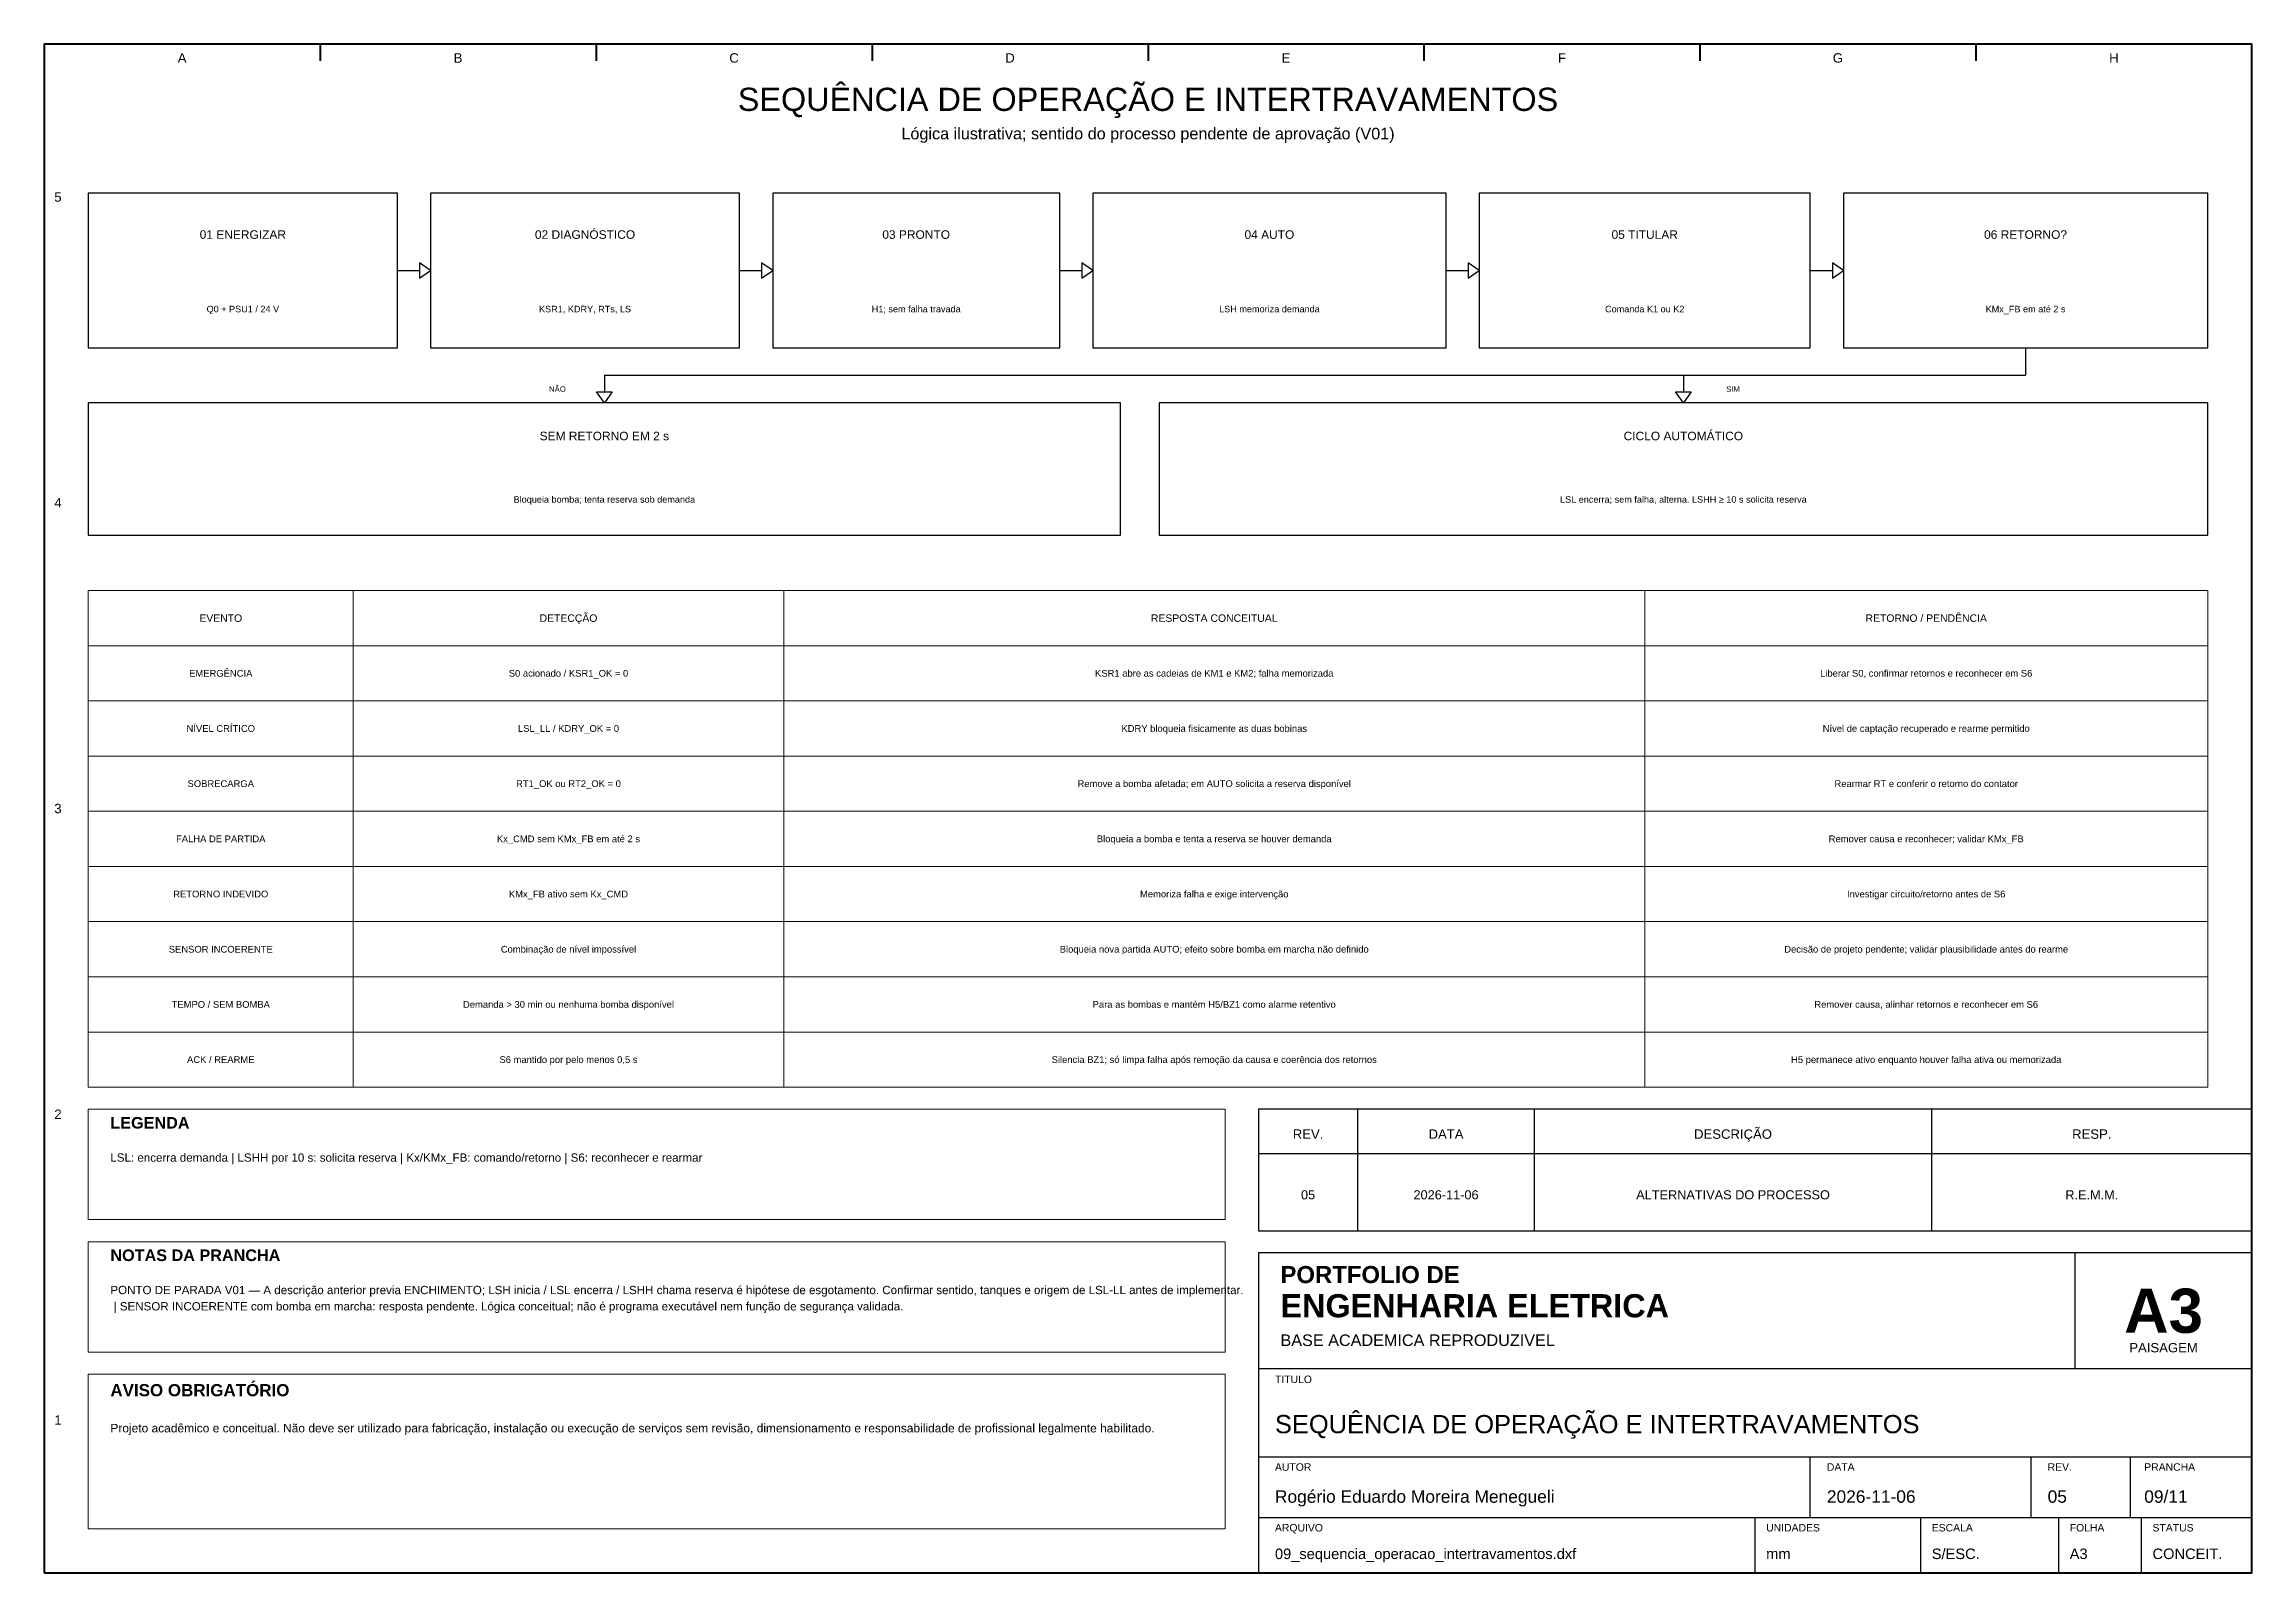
# Model space of a CAD drawing. Header units: millimetres. Extents: x 10 to 410, y 10 to 287.
import ezdxf
from ezdxf.enums import TextEntityAlignment as Align

# ---------------------------------------------------------------- set-up
doc = ezdxf.new("R2010")
doc.units = ezdxf.units.MM
for name, color, linetype, lineweight in [('00_MOLDURA', 7, 'CONTINUOUS', 50), ('01_CARIMBO', 7, 'CONTINUOUS', 25), ('02_TEXTO', 7, 'CONTINUOUS', 18), ('06_COMANDO', 94, 'CONTINUOUS', 25), ('07_INSTRUMENTACAO', 202, 'CONTINUOUS', 25), ('12_LEGENDA', 7, 'CONTINUOUS', 18), ('13_NOTAS', 7, 'CONTINUOUS', 18)]:
    doc.layers.add(name, color=color, linetype=linetype, lineweight=lineweight)
doc.styles.add('PORTFOLIO_TEXTO', font='arial.ttf')
doc.styles.add('PORTFOLIO_TITULO', font='arialbd.ttf', dxfattribs={"width": 0.92})

# ---------------------------------------------------------------- blocks, each defined once
blk = doc.blocks.new('CARIMBO_A3')
at = {"layer": '01_CARIMBO'}
for p, q in [((148, 37), (148, 58)), ((0, 37), (180, 37)), ((0, 21), (180, 21)), ((100, 10), (100, 21)), ((140, 10), (140, 21)), ((158, 10), (158, 21)), ((0, 10), (180, 10)), ((90, 0), (90, 10)), ((120, 0), (120, 10)), ((145, 0), (145, 10)), ((160, 0), (160, 10))]:
    blk.add_line(p, q, dxfattribs=at)
blk.add_lwpolyline([(0, 0), (180, 0), (180, 58), (0, 58)], close=True, dxfattribs=at)
at = {"layer": '01_CARIMBO', "style": 'PORTFOLIO_TEXTO'}
for s, p in [('TITULO', (3, 34.4)), ('AUTOR', (3, 18.5)), ('DATA', (103, 18.5)), ('REV.', (143, 18.5)), ('PRANCHA', (160.5, 18.5)), ('ARQUIVO', (3, 7.5)), ('UNIDADES', (92, 7.5)), ('ESCALA', (122, 7.5)), ('FOLHA', (147, 7.5)), ('STATUS', (162, 7.5))]:
    blk.add_text(s, height=1.35, dxfattribs=at).set_placement(p)
at = {"layer": '02_TEXTO'}
for s, height, style, p in [('PORTFOLIO DE', 3.1, 'PORTFOLIO_TITULO', (4, 52.5)), ('ENGENHARIA ELETRICA', 4.2, 'PORTFOLIO_TITULO', (4, 46.3)), ('BASE ACADEMICA REPRODUZIVEL', 2.1, 'PORTFOLIO_TEXTO', (4, 41.1))]:
    blk.add_text(s, height=height, dxfattribs=dict(at, style=style)).set_placement(p)
for s, height, style, p in [('A3', 8, 'PORTFOLIO_TITULO', (164, 47.5)), ('PAISAGEM', 1.7, 'PORTFOLIO_TEXTO', (164, 40.8))]:
    blk.add_text(s, height=height, dxfattribs=dict(at, style=style)).set_placement(p, align=Align.MIDDLE_CENTER)
at = {"layer": '02_TEXTO', "style": 'PORTFOLIO_TEXTO'}
for tag, p, height in [('TITULO', (3, 25.3), 3.3), ('AUTOR', (3, 12.7), 2.25), ('DATA', (103, 12.7), 2.25), ('REVISAO', (143, 12.7), 2.25), ('PRANCHA', (160.5, 12.7), 2.25), ('ARQUIVO', (3, 2.5), 1.9), ('UNIDADES', (92, 2.5), 1.9), ('ESCALA', (122, 2.5), 1.9), ('FOLHA', (147, 2.5), 1.9), ('STATUS', (162, 2.5), 1.9)]:
    blk.add_attdef(tag, p, '', height=height, dxfattribs=at)

msp = doc.modelspace()

# ---------------------------------------------------------------- linework, layer by layer
at = {"layer": '00_MOLDURA'}
for p, q in [((60, 287), (60, 284)), ((110, 287), (110, 284)), ((160, 287), (160, 284)), ((210, 287), (210, 284)), ((260, 287), (260, 284)), ((310, 287), (310, 284)), ((360, 287), (360, 284))]:
    msp.add_line(p, q, dxfattribs=at)
msp.add_lwpolyline([(10, 10), (410, 10), (410, 287), (10, 287)], close=True, dxfattribs=at)
at = {"layer": '01_CARIMBO'}
for p, q in [((248, 72), (248, 94)), ((280, 72), (280, 94)), ((352, 72), (352, 94)), ((230, 86), (410, 86))]:
    msp.add_line(p, q, dxfattribs=at)
msp.add_lwpolyline([(230, 72), (410, 72), (410, 94), (230, 94)], close=True, dxfattribs=at)
at = {"layer": '06_COMANDO'}
for p, q in [((74, 246), (78, 246)), ((136, 246), (140, 246)), ((194, 246), (198, 246)), ((264, 246), (268, 246)), ((330, 246), (334, 246)), ((369, 232), (369, 227)), ((111.5, 227), (369, 227)), ((111.5, 227), (111.5, 224)), ((307, 227), (307, 224))]:
    msp.add_line(p, q, dxfattribs=at)
for points in [[(18, 232), (74, 232), (74, 260), (18, 260)], [(80, 232), (136, 232), (136, 260), (80, 260)], [(142, 232), (194, 232), (194, 260), (142, 260)], [(200, 232), (264, 232), (264, 260), (200, 260)], [(270, 232), (330, 232), (330, 260), (270, 260)], [(336, 232), (402, 232), (402, 260), (336, 260)], [(80, 246), (78, 247.4), (78, 244.6)], [(142, 246), (140, 247.4), (140, 244.6)], [(200, 246), (198, 247.4), (198, 244.6)], [(270, 246), (268, 247.4), (268, 244.6)], [(336, 246), (334, 247.4), (334, 244.6)], [(111.5, 222), (110.1, 224), (112.9, 224)], [(307, 222), (305.6, 224), (308.4, 224)], [(18, 198), (205, 198), (205, 222), (18, 222)]]:
    msp.add_lwpolyline(points, close=True, dxfattribs=at)
at = {"layer": '07_INSTRUMENTACAO'}
msp.add_lwpolyline([(212, 198), (402, 198), (402, 222), (212, 222)], close=True, dxfattribs=at)
at = {"layer": '12_LEGENDA'}
for p, q in [((66, 98), (66, 188)), ((144, 98), (144, 188)), ((300, 98), (300, 188)), ((18, 178), (402, 178)), ((18, 168), (402, 168)), ((18, 158), (402, 158)), ((18, 148), (402, 148)), ((18, 138), (402, 138)), ((18, 128), (402, 128)), ((18, 118), (402, 118)), ((18, 108), (402, 108))]:
    msp.add_line(p, q, dxfattribs=at)
for points in [[(18, 98), (402, 98), (402, 188), (18, 188)], [(18, 74), (224, 74), (224, 94), (18, 94)]]:
    msp.add_lwpolyline(points, close=True, dxfattribs=at)
at = {"layer": '13_NOTAS'}
for points in [[(18, 50), (224, 50), (224, 70), (18, 70)], [(18, 18), (224, 18), (224, 46), (18, 46)]]:
    msp.add_lwpolyline(points, close=True, dxfattribs=at)

# ---------------------------------------------------------------- block references
at = {"layer": '01_CARIMBO'}
msp.add_blockref('CARIMBO_A3', (230, 10), dxfattribs=at).add_auto_attribs({'TITULO': 'SEQUÊNCIA DE OPERAÇÃO E INTERTRAVAMENTOS', 'AUTOR': 'Rogério Eduardo Moreira Menegueli', 'DATA': '2026-11-06', 'REVISAO': '05', 'PRANCHA': '09/11', 'ARQUIVO': '09_sequencia_operacao_intertravamentos.dxf', 'UNIDADES': 'mm', 'ESCALA': 'S/ESC.', 'FOLHA': 'A3', 'STATUS': 'CONCEIT.'})

# ---------------------------------------------------------------- texts
at = {"layer": '00_MOLDURA', "style": 'PORTFOLIO_TEXTO'}
for s, p in [('A', (35, 284.5)), ('B', (85, 284.5)), ('C', (135, 284.5)), ('D', (185, 284.5)), ('E', (235, 284.5)), ('F', (285, 284.5)), ('G', (335, 284.5)), ('H', (385, 284.5)), ('5', (12.5, 259.3)), ('4', (12.5, 203.9)), ('3', (12.5, 148.5)), ('2', (12.5, 93.1)), ('1', (12.5, 37.7))]:
    msp.add_text(s, height=1.7, dxfattribs=at).set_placement(p, align=Align.MIDDLE_CENTER)
at = {"layer": '01_CARIMBO', "style": 'PORTFOLIO_TEXTO'}
for s, p in [('REV.', (239, 89.5)), ('DATA', (264, 89.5)), ('DESCRIÇÃO', (316, 89.5)), ('RESP.', (381, 89.5))]:
    msp.add_text(s, height=1.7, dxfattribs=at).set_placement(p, align=Align.MIDDLE_CENTER)
at = {"layer": '02_TEXTO', "style": 'PORTFOLIO_TEXTO'}
for s, height, p in [('SEQUÊNCIA DE OPERAÇÃO E INTERTRAVAMENTOS', 4.2, (210, 277)), ('Lógica ilustrativa; sentido do processo pendente de aprovação (V01)', 2.1, (210, 270.8)), ('Q0 + PSU1 / 24 V', 1.18, (46, 239)), ('KSR1, KDRY, RTs, LS', 1.18, (108, 239)), ('H1; sem falha travada', 1.18, (168, 239)), ('LSH memoriza demanda', 1.18, (232, 239)), ('Comanda K1 ou K2', 1.18, (300, 239)), ('KMx_FB em até 2 s', 1.18, (369, 239)), ('Bloqueia bomba; tenta reserva sob demanda', 1.18, (111.5, 204.5)), ('LSL encerra; sem falha, alterna. LSHH ≥ 10 s solicita reserva', 1.18, (307, 204.5)), ('EMERGÊNCIA', 1.22, (42, 173)), ('S0 acionado / KSR1_OK = 0', 1.22, (105, 173)), ('KSR1 abre as cadeias de KM1 e KM2; falha memorizada', 1.22, (222, 173)), ('Liberar S0, confirmar retornos e reconhecer em S6', 1.22, (351, 173)), ('NÍVEL CRÍTICO', 1.22, (42, 163)), ('LSL_LL / KDRY_OK = 0', 1.22, (105, 163)), ('KDRY bloqueia fisicamente as duas bobinas', 1.22, (222, 163)), ('Nível de captação recuperado e rearme permitido', 1.22, (351, 163)), ('SOBRECARGA', 1.22, (42, 153)), ('RT1_OK ou RT2_OK = 0', 1.22, (105, 153)), ('Remove a bomba afetada; em AUTO solicita a reserva disponível', 1.22, (222, 153)), ('Rearmar RT e conferir o retorno do contator', 1.22, (351, 153)), ('FALHA DE PARTIDA', 1.22, (42, 143)), ('Kx_CMD sem KMx_FB em até 2 s', 1.22, (105, 143)), ('Bloqueia a bomba e tenta a reserva se houver demanda', 1.22, (222, 143)), ('Remover causa e reconhecer; validar KMx_FB', 1.22, (351, 143)), ('RETORNO INDEVIDO', 1.22, (42, 133)), ('KMx_FB ativo sem Kx_CMD', 1.22, (105, 133)), ('Memoriza falha e exige intervenção', 1.22, (222, 133)), ('Investigar circuito/retorno antes de S6', 1.22, (351, 133)), ('SENSOR INCOERENTE', 1.22, (42, 123)), ('Combinação de nível impossível', 1.22, (105, 123)), ('Bloqueia nova partida AUTO; efeito sobre bomba em marcha não definido', 1.22, (222, 123)), ('Decisão de projeto pendente; validar plausibilidade antes do rearme', 1.22, (351, 123)), ('TEMPO / SEM BOMBA', 1.22, (42, 113)), ('Demanda > 30 min ou nenhuma bomba disponível', 1.22, (105, 113)), ('Para as bombas e mantém H5/BZ1 como alarme retentivo', 1.22, (222, 113)), ('Remover causa, alinhar retornos e reconhecer em S6', 1.22, (351, 113)), ('ACK / REARME', 1.22, (42, 103)), ('S6 mantido por pelo menos 0,5 s', 1.22, (105, 103)), ('Silencia BZ1; só limpa falha após remoção da causa e coerência dos retornos', 1.22, (222, 103)), ('H5 permanece ativo enquanto houver falha ativa ou memorizada', 1.22, (351, 103)), ('05', 1.65, (239, 78.5)), ('2026-11-06', 1.65, (264, 78.5)), ('ALTERNATIVAS DO PROCESSO', 1.65, (316, 78.5)), ('R.E.M.M.', 1.65, (381, 78.5))]:
    msp.add_text(s, height=height, dxfattribs=at).set_placement(p, align=Align.MIDDLE_CENTER)
at = {"layer": '06_COMANDO', "style": 'PORTFOLIO_TEXTO'}
for s, height, p in [('01 ENERGIZAR', 1.55, (46, 252.5)), ('02 DIAGNÓSTICO', 1.55, (108, 252.5)), ('03 PRONTO', 1.55, (168, 252.5)), ('04 AUTO', 1.55, (232, 252.5)), ('05 TITULAR', 1.55, (300, 252.5)), ('06 RETORNO?', 1.55, (369, 252.5)), ('NÃO', 1, (103, 224.5)), ('SIM', 1, (316, 224.5)), ('SEM RETORNO EM 2 s', 1.55, (111.5, 216))]:
    msp.add_text(s, height=height, dxfattribs=at).set_placement(p, align=Align.MIDDLE_CENTER)
at = {"layer": '07_INSTRUMENTACAO', "style": 'PORTFOLIO_TEXTO'}
msp.add_text('CICLO AUTOMÁTICO', height=1.55, dxfattribs=at).set_placement((307, 216), align=Align.MIDDLE_CENTER)
at = {"layer": '12_LEGENDA', "style": 'PORTFOLIO_TEXTO'}
for s, p in [('DETECÇÃO', (105, 183)), ('RETORNO / PENDÊNCIA', (351, 183)), ('EVENTO', (42, 183)), ('RESPOSTA CONCEITUAL', (222, 183))]:
    msp.add_text(s, height=1.35, dxfattribs=at).set_placement(p, align=Align.MIDDLE_CENTER)
at = {"layer": '12_LEGENDA', "style": 'PORTFOLIO_TITULO'}
msp.add_text('LEGENDA', height=2.1, dxfattribs=at).set_placement((22, 90.5))
at = {"layer": '12_LEGENDA', "insert": (22, 86), "char_height": 1.5, "width": 198, "attachment_point": 1, "line_spacing_factor": 1.18, "style": 'PORTFOLIO_TEXTO'}
msp.add_mtext('LSL: encerra demanda | LSHH por 10 s: solicita reserva | Kx/KMx_FB: comando/retorno | S6: reconhecer e rearmar', dxfattribs=at)
at = {"layer": '13_NOTAS', "style": 'PORTFOLIO_TITULO'}
for s, height, p in [('NOTAS DA PRANCHA', 2.1, (22, 66.5)), ('AVISO OBRIGATÓRIO', 2.2, (22, 42))]:
    msp.add_text(s, height=height, dxfattribs=at).set_placement(p)
at = {"layer": '13_NOTAS', "width": 198, "attachment_point": 1, "line_spacing_factor": 1.18, "style": 'PORTFOLIO_TEXTO'}
for s, insert, char_height in [('PONTO DE PARADA V01 — A descrição anterior previa ENCHIMENTO; LSH inicia / LSL encerra / LSHH chama reserva é hipótese de esgotamento. Confirmar sentido, tanques e origem de LSL-LL antes de implementar.\\P | SENSOR INCOERENTE com bomba em marcha: resposta pendente. Lógica conceitual; não é programa executável nem função de segurança validada.', (22, 62), 1.5), ('Projeto acadêmico e conceitual. Não deve ser utilizado para fabricação, instalação ou execução de serviços sem revisão, dimensionamento e responsabilidade de profissional legalmente habilitado.', (22, 37), 1.55)]:
    msp.add_mtext(s, dxfattribs=dict(at, insert=insert, char_height=char_height))

doc.saveas('drawing.dxf')
